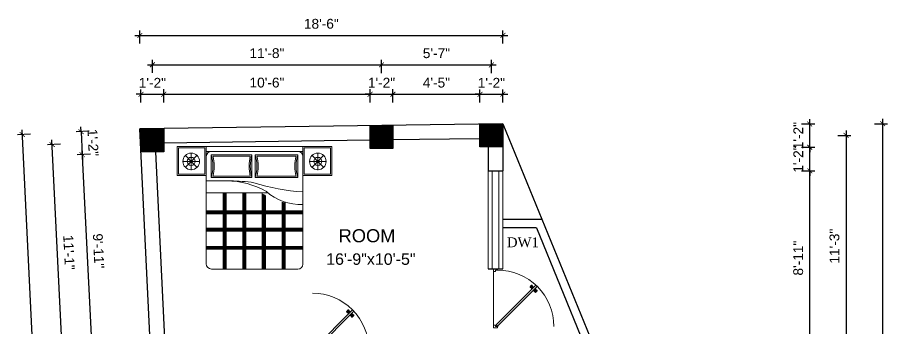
# Model space of a CAD drawing. Header units: inches. Extents: x -4737 to 13205, y 2479 to 13285.
# Drawn here: x -3062 to -2529, y 12273 to 12464 of the extents above; entities that cross this region are included whole.
import ezdxf

# ---------------------------------------------------------------- set-up
doc = ezdxf.new("R2010")
doc.units = ezdxf.units.IN
doc.header["$MEASUREMENT"] = 0
for name, color, linetype, lineweight in [('A-FURN', 9, 'Continuous', 5), ('hatch-.09', 8, 'Continuous', 9), ('Label', 7, 'Continuous', 13), ('ns_DIMS', 1, 'Continuous', 0), ('ns_TEXT', 7, 'Continuous', 13), ('PUERTAS', 7, 'Continuous', 9), ('Text', 7, 'Continuous', 13), ('WALL', 12, 'Continuous', 30), ('wall2', 1, 'Continuous', 15), ('windoow', 4, 'Continuous', 5)]:
    doc.layers.add(name, color=color, linetype=linetype, lineweight=lineweight)
doc.layers.add('furniture', color=253, linetype='Continuous')
doc.styles.add('arial 1000', font='arial.ttf')
doc.styles.add('dim', font='arial.ttf', dxfattribs={"height": 7})
doc.styles.get("Standard").update_dxf_attribs({"font": 'arial.ttf'})
doc.dimstyles.new("1-8'", dxfattribs={"dimtxt": 6, "dimasz": 3, "dimexe": 3, "dimexo": 6, "dimgap": 4, "dimtad": 1, "dimdec": 0, "dimzin": 0, "dimdsep": 46, "dimlunit": 4, "dimtxsty": 'arial 1000', "dimblk": 'ARCHTICK', "dimcen": 8, "dimdle": 3, "dimclrt": 7, "dimazin": 0, "dimtfac": 1, "dimtdec": 0, "dimtix": 1, "dimtmove": 2, "dimatfit": 3, "dimfxl": 5, "dimfxlon": 1, "dimarcsym": 0})

# ---------------------------------------------------------------- blocks, each defined once
blk = doc.blocks.new('3ft')
at = {"layer": 'PUERTAS', "color": 2}
for p, q in [((1.01, 2.52), (25.23, 26.74)), ((26.05, 25.92), (25.23, 26.74)), ((26.05, 25.92), (1.77, 1.64)), ((21.99, 26.11), (21.98, 26.13)), ((25.42, 22.68), (25.43, 22.67)), ((0, 2.4), (0, 0)), ((0.72, 2.4), (0, 2.4)), ((1.6, 0), (0, 0)), ((0.72, 1.52), (0.72, 2.44)), ((0.8, 1.52), (0.72, 1.52)), ((0.8, 1.52), (0.8, 2.41)), ((0.8, 1.2), (0.8, 1.52)), ((1.6, 1.2), (0.8, 1.2)), ((1.57, 1.84), (0.94, 2.47)), ((1.63, 1.89), (0.97, 2.55)), ((1.63, 1.89), (1.57, 1.84)), ((1.77, 1.64), (1.57, 1.84)), ((1.6, 0), (1.6, 1.2)), ((34.4, 0), (34.4, 1.2)), ((34.4, 1.2), (35.2, 1.2)), ((34.4, 0), (36, 0)), ((35.2, 1.2), (35.2, 2.4)), ((35.2, 2.4), (36, 2.4)), ((36, 0), (36, 2.4))]:
    blk.add_line(p, q, dxfattribs=at)
at = {"layer": 'PUERTAS', "color": 1}
for p, q in [((22.58, 26.7), (22.14, 26.26)), ((22.67, 26.73), (22.17, 26.23)), ((22.61, 26.67), (22.58, 26.7)), ((23.45, 25.91), (22.79, 26.73)), ((21.67, 25.73), (22.17, 26.23)), ((22.49, 24.95), (21.67, 25.61)), ((21.7, 25.82), (22.14, 26.26)), ((21.73, 25.79), (21.7, 25.82)), ((22.6, 24.96), (23.02, 25.38)), ((22.61, 24.25), (22.92, 24.72)), ((22.62, 24.13), (22.61, 24.14)), ((22.7, 25.07), (22.71, 25.06)), ((22.82, 25.06), (23.08, 25.32)), ((22.94, 24.95), (22.83, 25.07)), ((22.92, 24.72), (22.92, 24.72)), ((22.93, 24.94), (23.19, 25.21)), ((22.93, 24.84), (22.93, 24.83)), ((23.44, 25.81), (23.02, 25.38)), ((23.34, 25.58), (23.08, 25.32)), ((23.46, 25.47), (23.19, 25.21)), ((23.33, 25.7), (23.34, 25.69)), ((23.45, 25.46), (23.33, 25.57)), ((23.44, 23.31), (23.45, 23.3)), ((23.56, 23.3), (24.03, 23.61)), ((23.57, 25.47), (23.57, 25.47)), ((24.15, 25.79), (23.68, 25.48)), ((23.68, 25.48), (23.68, 25.48)), ((24.03, 23.61), (24.03, 23.62)), ((24.14, 23.62), (24.14, 23.62)), ((24.25, 23.62), (24.51, 23.89)), ((24.27, 25.78), (24.26, 25.79)), ((24.26, 23.29), (24.69, 23.71)), ((24.26, 23.63), (24.37, 23.52)), ((24.26, 23.18), (24.92, 22.37)), ((24.37, 23.52), (24.63, 23.77)), ((24.37, 23.4), (24.37, 23.4)), ((24.78, 24.15), (24.51, 23.89)), ((24.89, 24.03), (24.63, 23.77)), ((25.11, 24.14), (24.69, 23.71)), ((24.77, 24.14), (24.88, 24.03)), ((24.79, 24.38), (24.78, 24.37)), ((24.78, 24.26), (24.78, 24.26)), ((25.1, 24.84), (24.79, 24.38)), ((25, 24.03), (25, 24.03)), ((25.04, 22.36), (25.54, 22.86)), ((25.09, 24.96), (25.1, 24.95)), ((25.1, 22.42), (25.13, 22.39)), ((25.13, 22.39), (25.57, 22.83)), ((25.22, 24.14), (26.03, 23.48)), ((26.04, 23.37), (25.54, 22.86)), ((26.01, 23.27), (25.57, 22.83)), ((25.98, 23.3), (26.01, 23.27))]:
    blk.add_line(p, q, dxfattribs=at)
at = {"layer": 'PUERTAS', "color": 8}
for p, q in [((23.41, 25.77), (22.65, 26.71)), ((23.46, 25.83), (22.72, 26.75)), ((22.57, 24.94), (21.65, 25.68)), ((22.63, 24.99), (21.69, 25.75)), ((22.74, 25.1), (21.84, 25.9)), ((22.13, 26.28), (21.98, 26.13)), ((22.88, 25.24), (22.01, 26.06)), ((22.13, 26.28), (22.27, 26.42)), ((22.29, 26.41), (22.27, 26.42)), ((23.16, 25.52), (22.34, 26.39)), ((23.3, 25.66), (22.5, 26.56)), ((22.69, 24.32), (23.02, 24.83)), ((22.95, 24.96), (22.84, 25.07)), ((22.98, 24.99), (22.86, 25.1)), ((23.03, 25.04), (22.91, 25.15)), ((22.91, 24.53), (23.1, 24.91)), ((23.11, 25.12), (22.99, 25.23)), ((23.13, 24.76), (23.18, 24.99)), ((23.28, 25.3), (23.17, 25.41)), ((23.36, 25.37), (23.25, 25.49)), ((23.31, 24.94), (23.28, 25.08)), ((23.41, 25.43), (23.3, 25.54)), ((23.46, 25.09), (23.32, 25.13)), ((23.44, 25.45), (23.33, 25.56)), ((23.64, 25.27), (23.41, 25.22)), ((23.87, 25.49), (23.49, 25.3)), ((24.08, 25.71), (23.57, 25.38)), ((23.63, 23.38), (24.14, 23.72)), ((23.84, 23.6), (24.22, 23.79)), ((24.07, 23.82), (24.3, 23.88)), ((24.25, 24), (24.39, 23.97)), ((24.25, 23.26), (24.99, 22.34)), ((24.27, 23.64), (24.38, 23.53)), ((24.3, 23.67), (24.41, 23.56)), ((24.3, 23.32), (25.06, 22.38)), ((24.35, 23.72), (24.46, 23.61)), ((24.4, 24.15), (24.43, 24.01)), ((24.41, 23.43), (25.2, 22.53)), ((24.43, 23.8), (24.54, 23.69)), ((24.58, 24.33), (24.52, 24.1)), ((24.55, 23.57), (25.37, 22.7)), ((24.6, 23.97), (24.72, 23.86)), ((24.8, 24.56), (24.61, 24.18)), ((25.02, 24.77), (24.68, 24.26)), ((24.68, 24.05), (24.79, 23.94)), ((24.73, 24.1), (24.85, 23.99)), ((24.76, 24.13), (24.87, 24.02)), ((24.83, 23.85), (25.7, 23.03)), ((24.97, 23.99), (25.87, 23.2)), ((25.08, 24.1), (26.02, 23.34)), ((25.14, 24.15), (26.06, 23.41)), ((25.58, 22.82), (25.43, 22.67)), ((25.58, 22.82), (25.73, 22.97)), ((25.72, 22.98), (25.73, 22.97)), ((0, 0), (36, 0))]:
    blk.add_line(p, q, dxfattribs=at)
at = {"layer": 'PUERTAS', "color": 2}
for radius in [0.155, 0.0752]:
    blk.add_circle((0.82, 2.56), radius, dxfattribs=at)
at = {"layer": 'PUERTAS', "color": 8}
blk.add_arc((0.82, 2.56), 34.38, 359.7285, 90.0333, dxfattribs=at)
at = {"layer": 'PUERTAS', "color": 1}
for centre, start, end in [((22.73, 26.68), 38.9236, 135), ((22.54, 25.01), 231.0764, 315), ((22.67, 24.2), 135, 225), ((22.77, 25.12), 225, 315), ((22.99, 24.89), 135, 219.7428), ((22.87, 24.78), 315, 39.7428), ((23.28, 25.63), 315, 45), ((23.39, 25.86), 315, 38.9236), ((23.51, 23.36), 225, 315), ((23.51, 25.41), 50.2572, 135), ((23.62, 25.53), 230.2572, 315), ((24.09, 23.56), 50.2572, 135), ((24.2, 23.68), 230.2572, 315), ((24.2, 25.73), 45, 135), ((24.32, 23.23), 135, 218.9236), ((24.42, 23.46), 135, 225), ((24.84, 24.31), 135, 219.7428), ((24.72, 24.21), 315, 39.7428), ((24.94, 23.98), 45, 135), ((24.98, 22.42), 218.9236, 315), ((25.04, 24.89), 315, 45), ((25.17, 24.08), 51.0764, 135), ((25.98, 23.42), 315, 51.0764)]:
    blk.add_arc(centre, 0.08, start, end, dxfattribs=at)
blk = doc.blocks.new('*U238')
at = {"color": 3, "xscale": -1}
blk.add_blockref('3ft', (42, 0), dxfattribs=at)
blk = doc.blocks.new('A$C3AED30AC')
at = {"layer": 'A-FURN', "color": 147, "linetype": 'ByBlock'}
for p, q in [((0, 1532), (0, 1982)), ((0, 1982), (450, 1982)), ((450, 1982), (1950, 1982)), ((450, 1982), (450, 1532)), ((450, 1906), (450, 1982)), ((450, 1906), (1950, 1906)), ((1950, 1982), (1950, 1532)), ((2400, 1982), (1950, 1982)), ((2400, 1532), (2400, 1982)), ((450, 155), (450, 1830)), ((1950, 1830), (1950, 159)), ((450, 1532), (0, 1532)), ((1950, 1532), (2400, 1532)), ((1870, 79), (526, 79))]:
    blk.add_line(p, q, dxfattribs=at)
at = {"layer": 'A-FURN', "color": 8}
for p, q in [((20, 1552), (20, 1962)), ((20, 1962), (430, 1962)), ((430, 1962), (430, 1552)), ((1970, 1962), (1970, 1552)), ((2380, 1962), (1970, 1962)), ((2380, 1552), (2380, 1962)), ((430, 1552), (20, 1552)), ((1970, 1552), (2380, 1552))]:
    blk.add_line(p, q, dxfattribs=at)
at = {"layer": 'A-FURN', "color": 5, "linetype": 'ByBlock'}
for p, q in [((216, 1752), (121, 1847)), ((216, 1752), (216, 1887)), ((216, 1752), (311, 1847)), ((526, 1855), (526, 1500)), ((1189, 1855), (526, 1855)), ((1189, 1500), (1189, 1855)), ((1873, 1855), (1240, 1855)), ((1240, 1855), (1240, 1500)), ((1873, 1500), (1873, 1855)), ((2184, 1752), (2089, 1847)), ((2184, 1752), (2184, 1887)), ((2184, 1752), (2279, 1847)), ((216, 1752), (82, 1752)), ((216, 1752), (121, 1657)), ((216, 1752), (216, 1752)), ((216, 1752), (216, 1752)), ((216, 1752), (216, 1752)), ((216, 1752), (350, 1752)), ((216, 1752), (216, 1618)), ((216, 1752), (311, 1657)), ((2184, 1752), (2049, 1752)), ((2184, 1752), (2089, 1657)), ((2184, 1752), (2318, 1752)), ((2184, 1752), (2184, 1752)), ((2184, 1752), (2184, 1752)), ((2184, 1752), (2184, 1752)), ((2184, 1752), (2279, 1657)), ((2184, 1752), (2184, 1618)), ((526, 1500), (1189, 1500)), ((1240, 1500), (1873, 1500)), ((1574, 1449), (1950, 1449)), ((996, 1264), (1950, 1264))]:
    blk.add_line(p, q, dxfattribs=at)
at = {"layer": 'A-FURN', "color": 9}
for p, q in [((1163, 1835), (552, 1835)), ((1847, 1835), (1266, 1835)), ((552, 1520), (1163, 1520)), ((1266, 1520), (1847, 1520))]:
    blk.add_line(p, q, dxfattribs=at)
at = {"layer": 'A-FURN', "color": 8, "linetype": 'Continuous'}
for p, q in [((1030, 1223), (1030, 79)), ((1042, 1230), (1042, 79)), ((1054, 1237), (1054, 79)), ((1067, 1245), (1067, 79)), ((1079, 1253), (1079, 79)), ((1335, 1264), (1335, 79)), ((1347, 1264), (1347, 79)), ((1359, 1264), (1359, 79)), ((1372, 1264), (1372, 79)), ((1384, 1264), (1384, 79)), ((1640, 1264), (1640, 79)), ((1652, 1264), (1652, 79)), ((1664, 1264), (1664, 79)), ((1677, 1264), (1677, 79)), ((1689, 1264), (1689, 79)), ((722, 1115), (722, 79)), ((734, 1115), (734, 79)), ((746, 1115), (746, 79)), ((759, 1117), (759, 79)), ((771, 1120), (771, 79)), ((450, 983), (1950, 983)), ((450, 971), (1950, 971)), ((450, 959), (1950, 959)), ((450, 950), (1950, 950)), ((450, 938), (1950, 938)), ((450, 713), (1950, 713)), ((450, 701), (1950, 701)), ((450, 689), (1950, 689)), ((450, 680), (1950, 680)), ((450, 668), (1950, 668)), ((450, 431), (1950, 431)), ((450, 419), (1950, 419)), ((450, 407), (1950, 407)), ((450, 398), (1950, 398)), ((450, 386), (1950, 386))]:
    blk.add_line(p, q, dxfattribs=at)
at = {"layer": 'A-FURN', "color": 5, "linetype": 'ByBlock'}
for centre, radius in [((216, 1752), 129), ((216, 1752), 62.8), ((2184, 1752), 129), ((2184, 1752), 62.8)]:
    blk.add_circle(centre, radius, dxfattribs=at)
at = {"layer": 'A-FURN', "color": 147, "linetype": 'ByBlock'}
for centre, radius, start, end in [((526, 1830), 76.2, 90, 180), ((1873, 1830), 76.2, 0, 90), ((526, 155), 76.2, 180, 270), ((1870, 159), 80, 270, 0)]:
    blk.add_arc(centre, radius, start, end, dxfattribs=at)
at = {"layer": 'A-FURN', "color": 5, "linetype": 'ByBlock'}
for centre, radius, start, end in [((-83, 1677), 635, 343.7398, 16.2602), ((1799, 1677), 635, 163.7398, 196.2602), ((630, 1677), 635, 343.7398, 16.2602), ((2483, 1677), 635, 163.7398, 196.2602), ((194, 4689), 3422, 274.2889, 287.25), ((1639, 177), 1271, 90.3564, 119.0389), ((1573, -870), 2319, 89.9801, 99.0312), ((485, 1886), 803, 267.4969, 311.9132)]:
    blk.add_arc(centre, radius, start, end, dxfattribs=at)
at = {"layer": 'A-FURN', "color": 9}
for centre, start, end in [((-83, 1677), 346.0594, 13.9406), ((1799, 1677), 166.0594, 193.9406), ((630, 1677), 346.0594, 13.9406), ((2483, 1677), 166.0594, 193.9406)]:
    blk.add_arc(centre, 655, start, end, dxfattribs=at)
blk = doc.blocks.new('*U36')
at = {"color": 3}
blk.add_blockref('3ft', (0, 0), dxfattribs=at)
blk = doc.blocks.new('_ArchTick')
at = {"color": 0, "const_width": 0.15}
blk.add_lwpolyline([(-0.5, -0.5), (0.5, 0.5)], dxfattribs=at)
blk = doc.blocks.new('*D883')
at = {"layer": 'Defpoints', "color": 0, "transparency": 16777216}
for p in [(-2764.7, 12369.76), (-2576.88, 12369.76), (-2709.24, 12262.96)]:
    blk.add_point(p, dxfattribs=at)
at = {"layer": 'ns_DIMS', "color": 0, "lineweight": -2, "transparency": 16777216}
for p, q in [((-2576.88, 12259.96), (-2576.88, 12372.76)), ((-2581.88, 12369.76), (-2573.88, 12369.76)), ((-2581.88, 12262.96), (-2573.88, 12262.96))]:
    blk.add_line(p, q, dxfattribs=at)
at = {"layer": 'ns_DIMS', "color": 0, "lineweight": -2, "transparency": 16777216, "xscale": 3, "yscale": 3, "zscale": 3}
for p, rotation in [((-2576.88, 12369.76), 90), ((-2576.88, 12262.96), 270)]:
    blk.add_blockref('_ArchTick', p, dxfattribs=dict(at, rotation=rotation))
at = {"layer": 'ns_DIMS', "color": 7, "transparency": 16777216, "insert": (-2583.94, 12316.36), "char_height": 6, "attachment_point": 5, "rotation": 90, "style": 'arial 1000'}
blk.add_mtext('8\'-11"', dxfattribs=at)
blk = doc.blocks.new('*D884')
at = {"layer": 'Defpoints', "color": 0, "transparency": 16777216}
for p in [(-2764.7, 12384.18), (-2576.88, 12384.18), (-2764.7, 12369.76)]:
    blk.add_point(p, dxfattribs=at)
at = {"layer": 'ns_DIMS', "color": 0, "lineweight": -2, "transparency": 16777216}
for p, q in [((-2576.88, 12384.18), (-2576.88, 12387.18)), ((-2581.88, 12384.18), (-2573.88, 12384.18)), ((-2576.88, 12369.76), (-2576.88, 12384.18)), ((-2581.88, 12369.76), (-2573.88, 12369.76)), ((-2576.88, 12369.76), (-2576.88, 12366.76))]:
    blk.add_line(p, q, dxfattribs=at)
at = {"layer": 'ns_DIMS', "color": 0, "lineweight": -2, "transparency": 16777216, "xscale": 3, "yscale": 3, "zscale": 3}
for p, rotation in [((-2576.88, 12384.18), 270), ((-2576.88, 12369.76), 90)]:
    blk.add_blockref('_ArchTick', p, dxfattribs=dict(at, rotation=rotation))
at = {"layer": 'ns_DIMS', "color": 7, "transparency": 16777216, "insert": (-2583.89, 12376.97), "char_height": 6, "attachment_point": 5, "rotation": 90, "style": 'arial 1000'}
blk.add_mtext('1\'-2"', dxfattribs=at)
blk = doc.blocks.new('*D885')
at = {"layer": 'Defpoints', "color": 0, "transparency": 16777216}
for p in [(-2764.7, 12398.41), (-2576.88, 12398.41), (-2764.7, 12384.18)]:
    blk.add_point(p, dxfattribs=at)
at = {"layer": 'ns_DIMS', "color": 0, "lineweight": -2, "transparency": 16777216}
for p, q in [((-2581.88, 12398.41), (-2573.88, 12398.41)), ((-2576.88, 12398.41), (-2576.88, 12401.41)), ((-2576.88, 12384.18), (-2576.88, 12398.41)), ((-2581.88, 12384.18), (-2573.88, 12384.18)), ((-2576.88, 12384.18), (-2576.88, 12381.18))]:
    blk.add_line(p, q, dxfattribs=at)
at = {"layer": 'ns_DIMS', "color": 0, "lineweight": -2, "transparency": 16777216, "xscale": 3, "yscale": 3, "zscale": 3}
for p, rotation in [((-2576.88, 12398.41), 270), ((-2576.88, 12384.18), 90)]:
    blk.add_blockref('_ArchTick', p, dxfattribs=dict(at, rotation=rotation))
at = {"layer": 'ns_DIMS', "color": 7, "transparency": 16777216, "insert": (-2583.89, 12391.29), "char_height": 6, "attachment_point": 5, "rotation": 90, "style": 'arial 1000'}
blk.add_mtext('1\'-2"', dxfattribs=at)
blk = doc.blocks.new('*D886')
at = {"layer": 'Defpoints', "color": 0, "transparency": 16777216}
for p in [(-2764.7, 12391.41), (-2709.24, 12255.96), (-2554.68, 12255.96)]:
    blk.add_point(p, dxfattribs=at)
at = {"layer": 'ns_DIMS', "color": 0, "lineweight": -2, "transparency": 16777216}
for p, q in [((-2559.68, 12391.41), (-2551.68, 12391.41)), ((-2554.68, 12394.41), (-2554.68, 12252.96)), ((-2559.68, 12255.96), (-2551.68, 12255.96))]:
    blk.add_line(p, q, dxfattribs=at)
at = {"layer": 'ns_DIMS', "color": 0, "lineweight": -2, "transparency": 16777216, "xscale": 3, "yscale": 3, "zscale": 3}
for p, rotation in [((-2554.68, 12391.41), 90), ((-2554.68, 12255.96), 270)]:
    blk.add_blockref('_ArchTick', p, dxfattribs=dict(at, rotation=rotation))
at = {"layer": 'ns_DIMS', "color": 7, "transparency": 16777216, "insert": (-2561.75, 12323.68), "char_height": 6, "attachment_point": 5, "rotation": 90, "style": 'arial 1000'}
blk.add_mtext('11\'-3"', dxfattribs=at)
blk = doc.blocks.new('*D794')
at = {"layer": 'Defpoints', "color": 0, "transparency": 16777216}
for p in [(-2764.7, 12398.6), (-2532.26, 12398.6), (-2656.1, 11989.96)]:
    blk.add_point(p, dxfattribs=at)
at = {"layer": 'ns_DIMS', "color": 0, "lineweight": -2, "transparency": 16777216}
for p, q in [((-2537.26, 12398.6), (-2529.26, 12398.6)), ((-2532.26, 11986.96), (-2532.26, 12401.6)), ((-2537.26, 11989.96), (-2529.26, 11989.96))]:
    blk.add_line(p, q, dxfattribs=at)
at = {"layer": 'ns_DIMS', "color": 0, "lineweight": -2, "transparency": 16777216, "xscale": 3, "yscale": 3, "zscale": 3}
for p, rotation in [((-2532.26, 12398.6), 90), ((-2532.26, 11989.96), 270)]:
    blk.add_blockref('_ArchTick', p, dxfattribs=dict(at, rotation=rotation))
at = {"layer": 'ns_DIMS', "color": 7, "transparency": 16777216, "insert": (-2539.32, 12194.28), "char_height": 6, "attachment_point": 5, "rotation": 90, "style": 'arial 1000'}
blk.add_mtext('34\'-1"', dxfattribs=at)
blk = doc.blocks.new('*D795')
at = {"layer": 'Defpoints', "color": 0, "transparency": 16777216}
for p in [(-2972.15, 12416.6), (-2986.15, 12395.46), (-2972.15, 12395.46)]:
    blk.add_point(p, dxfattribs=at)
at = {"layer": 'ns_DIMS', "color": 0, "lineweight": -2, "transparency": 16777216}
for p, q in [((-2986.15, 12411.6), (-2986.15, 12419.6)), ((-2972.15, 12411.6), (-2972.15, 12419.6)), ((-2986.15, 12416.6), (-2989.15, 12416.6)), ((-2986.15, 12416.6), (-2972.15, 12416.6)), ((-2972.15, 12416.6), (-2969.15, 12416.6))]:
    blk.add_line(p, q, dxfattribs=at)
at = {"layer": 'ns_DIMS', "color": 0, "lineweight": -2, "transparency": 16777216, "xscale": 3, "yscale": 3, "zscale": 3}
blk.add_blockref('_ArchTick', (-2986.15, 12416.6), dxfattribs=at)
at = {"layer": 'ns_DIMS', "color": 0, "lineweight": -2, "transparency": 16777216, "xscale": 3, "yscale": 3, "zscale": 3, "rotation": 180}
blk.add_blockref('_ArchTick', (-2972.15, 12416.6), dxfattribs=at)
at = {"layer": 'ns_DIMS', "color": 7, "transparency": 16777216, "insert": (-2979.15, 12423.62), "char_height": 6, "attachment_point": 5, "style": 'arial 1000'}
blk.add_mtext('1\'-2"', dxfattribs=at)
blk = doc.blocks.new('*D796')
at = {"layer": 'Defpoints', "color": 0, "transparency": 16777216}
for p in [(-2838.95, 12434.64), (-2838.95, 12397.46), (-2979.15, 12395.46)]:
    blk.add_point(p, dxfattribs=at)
at = {"layer": 'ns_DIMS', "color": 0, "lineweight": -2, "transparency": 16777216}
for p, q in [((-2982.15, 12434.64), (-2835.95, 12434.64)), ((-2979.15, 12429.64), (-2979.15, 12437.64)), ((-2838.95, 12429.64), (-2838.95, 12437.64))]:
    blk.add_line(p, q, dxfattribs=at)
at = {"layer": 'ns_DIMS', "color": 0, "lineweight": -2, "transparency": 16777216, "xscale": 3, "yscale": 3, "zscale": 3, "rotation": 180}
blk.add_blockref('_ArchTick', (-2979.15, 12434.64), dxfattribs=at)
at = {"layer": 'ns_DIMS', "color": 0, "lineweight": -2, "transparency": 16777216, "xscale": 3, "yscale": 3, "zscale": 3}
blk.add_blockref('_ArchTick', (-2838.95, 12434.64), dxfattribs=at)
at = {"layer": 'ns_DIMS', "color": 7, "transparency": 16777216, "insert": (-2909.05, 12441.7), "char_height": 6, "attachment_point": 5, "style": 'arial 1000'}
blk.add_mtext('11\'-8"', dxfattribs=at)
blk = doc.blocks.new('*D797')
at = {"layer": 'Defpoints', "color": 0, "transparency": 16777216}
for p in [(-2764.7, 12452.6), (-2764.7, 12398.6), (-2986.84, 12395.46)]:
    blk.add_point(p, dxfattribs=at)
at = {"layer": 'ns_DIMS', "color": 0, "lineweight": -2, "transparency": 16777216}
for p, q in [((-2986.84, 12447.6), (-2986.84, 12455.6)), ((-2764.7, 12447.6), (-2764.7, 12455.6)), ((-2989.84, 12452.6), (-2761.7, 12452.6))]:
    blk.add_line(p, q, dxfattribs=at)
at = {"layer": 'ns_DIMS', "color": 0, "lineweight": -2, "transparency": 16777216, "xscale": 3, "yscale": 3, "zscale": 3, "rotation": 180}
blk.add_blockref('_ArchTick', (-2986.84, 12452.6), dxfattribs=at)
at = {"layer": 'ns_DIMS', "color": 0, "lineweight": -2, "transparency": 16777216, "xscale": 3, "yscale": 3, "zscale": 3}
blk.add_blockref('_ArchTick', (-2764.7, 12452.6), dxfattribs=at)
at = {"layer": 'ns_DIMS', "color": 7, "transparency": 16777216, "insert": (-2875.77, 12459.67), "char_height": 6, "attachment_point": 5, "style": 'arial 1000'}
blk.add_mtext('18\'-6"', dxfattribs=at)
blk = doc.blocks.new('*D798')
at = {"layer": 'Defpoints', "color": 0, "transparency": 16777216}
for p in [(-2845.95, 12416.64), (-2845.95, 12397.46), (-2972.15, 12395.46)]:
    blk.add_point(p, dxfattribs=at)
at = {"layer": 'ns_DIMS', "color": 0, "lineweight": -2, "transparency": 16777216}
for p, q in [((-2972.15, 12411.64), (-2972.15, 12419.64)), ((-2845.95, 12411.64), (-2845.95, 12419.64)), ((-2975.15, 12416.64), (-2842.95, 12416.64))]:
    blk.add_line(p, q, dxfattribs=at)
at = {"layer": 'ns_DIMS', "color": 0, "lineweight": -2, "transparency": 16777216, "xscale": 3, "yscale": 3, "zscale": 3, "rotation": 180}
blk.add_blockref('_ArchTick', (-2972.15, 12416.64), dxfattribs=at)
at = {"layer": 'ns_DIMS', "color": 0, "lineweight": -2, "transparency": 16777216, "xscale": 3, "yscale": 3, "zscale": 3}
blk.add_blockref('_ArchTick', (-2845.95, 12416.64), dxfattribs=at)
at = {"layer": 'ns_DIMS', "color": 7, "transparency": 16777216, "insert": (-2909.05, 12423.7), "char_height": 6, "attachment_point": 5, "style": 'arial 1000'}
blk.add_mtext('10\'-6"', dxfattribs=at)
blk = doc.blocks.new('*D799')
at = {"layer": 'Defpoints', "color": 0, "transparency": 16777216}
for p in [(-2831.95, 12416.64), (-2845.95, 12397.46), (-2831.95, 12397.46)]:
    blk.add_point(p, dxfattribs=at)
at = {"layer": 'ns_DIMS', "color": 0, "lineweight": -2, "transparency": 16777216}
for p, q in [((-2845.95, 12411.64), (-2845.95, 12419.64)), ((-2831.95, 12411.64), (-2831.95, 12419.64)), ((-2845.95, 12416.64), (-2848.95, 12416.64)), ((-2845.95, 12416.64), (-2831.95, 12416.64)), ((-2831.95, 12416.64), (-2828.95, 12416.64))]:
    blk.add_line(p, q, dxfattribs=at)
at = {"layer": 'ns_DIMS', "color": 0, "lineweight": -2, "transparency": 16777216, "xscale": 3, "yscale": 3, "zscale": 3}
blk.add_blockref('_ArchTick', (-2845.95, 12416.64), dxfattribs=at)
at = {"layer": 'ns_DIMS', "color": 0, "lineweight": -2, "transparency": 16777216, "xscale": 3, "yscale": 3, "zscale": 3, "rotation": 180}
blk.add_blockref('_ArchTick', (-2831.95, 12416.64), dxfattribs=at)
at = {"layer": 'ns_DIMS', "color": 7, "transparency": 16777216, "insert": (-2838.95, 12423.65), "char_height": 6, "attachment_point": 5, "style": 'arial 1000'}
blk.add_mtext('1\'-2"', dxfattribs=at)
blk = doc.blocks.new('*D800')
at = {"layer": 'Defpoints', "color": 0, "transparency": 16777216}
for p in [(-2778.7, 12416.6), (-2831.95, 12397.46), (-2778.7, 12398.41)]:
    blk.add_point(p, dxfattribs=at)
at = {"layer": 'ns_DIMS', "color": 0, "lineweight": -2, "transparency": 16777216}
for p, q in [((-2831.95, 12411.6), (-2831.95, 12419.6)), ((-2778.7, 12411.6), (-2778.7, 12419.6)), ((-2834.95, 12416.6), (-2775.7, 12416.6))]:
    blk.add_line(p, q, dxfattribs=at)
at = {"layer": 'ns_DIMS', "color": 0, "lineweight": -2, "transparency": 16777216, "xscale": 3, "yscale": 3, "zscale": 3, "rotation": 180}
blk.add_blockref('_ArchTick', (-2831.95, 12416.6), dxfattribs=at)
at = {"layer": 'ns_DIMS', "color": 0, "lineweight": -2, "transparency": 16777216, "xscale": 3, "yscale": 3, "zscale": 3}
blk.add_blockref('_ArchTick', (-2778.7, 12416.6), dxfattribs=at)
at = {"layer": 'ns_DIMS', "color": 7, "transparency": 16777216, "insert": (-2805.33, 12423.66), "char_height": 6, "attachment_point": 5, "style": 'arial 1000'}
blk.add_mtext('4\'-5"', dxfattribs=at)
blk = doc.blocks.new('*D801')
at = {"layer": 'Defpoints', "color": 0, "transparency": 16777216}
for p in [(-2764.7, 12416.6), (-2778.7, 12398.41), (-2764.7, 12398.6)]:
    blk.add_point(p, dxfattribs=at)
at = {"layer": 'ns_DIMS', "color": 0, "lineweight": -2, "transparency": 16777216}
for p, q in [((-2778.7, 12411.6), (-2778.7, 12419.6)), ((-2764.7, 12411.6), (-2764.7, 12419.6)), ((-2778.7, 12416.6), (-2781.7, 12416.6)), ((-2778.7, 12416.6), (-2764.7, 12416.6)), ((-2764.7, 12416.6), (-2761.7, 12416.6))]:
    blk.add_line(p, q, dxfattribs=at)
at = {"layer": 'ns_DIMS', "color": 0, "lineweight": -2, "transparency": 16777216, "xscale": 3, "yscale": 3, "zscale": 3}
blk.add_blockref('_ArchTick', (-2778.7, 12416.6), dxfattribs=at)
at = {"layer": 'ns_DIMS', "color": 0, "lineweight": -2, "transparency": 16777216, "xscale": 3, "yscale": 3, "zscale": 3, "rotation": 180}
blk.add_blockref('_ArchTick', (-2764.7, 12416.6), dxfattribs=at)
at = {"layer": 'ns_DIMS', "color": 7, "transparency": 16777216, "insert": (-2771.7, 12423.62), "char_height": 6, "attachment_point": 5, "style": 'arial 1000'}
blk.add_mtext('1\'-2"', dxfattribs=at)
blk = doc.blocks.new('*D802')
at = {"layer": 'Defpoints', "color": 0, "transparency": 16777216}
for p in [(-2771.7, 12434.6), (-2838.95, 12397.46), (-2771.7, 12398.6)]:
    blk.add_point(p, dxfattribs=at)
at = {"layer": 'ns_DIMS', "color": 0, "lineweight": -2, "transparency": 16777216}
for p, q in [((-2841.95, 12434.6), (-2768.7, 12434.6)), ((-2838.95, 12429.6), (-2838.95, 12437.6)), ((-2771.7, 12429.6), (-2771.7, 12437.6))]:
    blk.add_line(p, q, dxfattribs=at)
at = {"layer": 'ns_DIMS', "color": 0, "lineweight": -2, "transparency": 16777216, "xscale": 3, "yscale": 3, "zscale": 3, "rotation": 180}
blk.add_blockref('_ArchTick', (-2838.95, 12434.6), dxfattribs=at)
at = {"layer": 'ns_DIMS', "color": 0, "lineweight": -2, "transparency": 16777216, "xscale": 3, "yscale": 3, "zscale": 3}
blk.add_blockref('_ArchTick', (-2771.7, 12434.6), dxfattribs=at)
at = {"layer": 'ns_DIMS', "color": 7, "transparency": 16777216, "insert": (-2805.33, 12441.66), "char_height": 6, "attachment_point": 5, "style": 'arial 1000'}
blk.add_mtext('5\'-7"', dxfattribs=at)
blk = doc.blocks.new('*D824')
at = {"layer": 'Defpoints', "color": 0, "transparency": 16777216}
for p in [(-2986.84, 12395.46), (-2986.15, 12381.46), (-3022.11, 12379.69)]:
    blk.add_point(p, dxfattribs=at)
at = {"layer": 'ns_DIMS', "color": 0, "lineweight": -2, "transparency": 16777216}
for p, q in [((-3022.8, 12393.69), (-3022.94, 12396.69)), ((-3017.8, 12393.94), (-3025.79, 12393.55)), ((-3022.8, 12393.69), (-3022.11, 12379.69)), ((-3017.11, 12379.94), (-3025.1, 12379.55)), ((-3022.11, 12379.69), (-3021.96, 12376.7))]:
    blk.add_line(p, q, dxfattribs=at)
at = {"layer": 'ns_DIMS', "color": 0, "lineweight": -2, "transparency": 16777216, "xscale": 3, "yscale": 3, "zscale": 3}
for p, rotation in [((-3022.8, 12393.69), 272.820296018638), ((-3022.11, 12379.69), 92.82029601863802)]:
    blk.add_blockref('_ArchTick', p, dxfattribs=dict(at, rotation=rotation))
at = {"layer": 'ns_DIMS', "color": 7, "transparency": 16777216, "insert": (-3015.45, 12387.04), "char_height": 6, "attachment_point": 5, "rotation": 272.8203, "style": 'arial 1000'}
blk.add_mtext('1\'-2"', dxfattribs=at)
blk = doc.blocks.new('*D825')
at = {"layer": 'Defpoints', "color": 0, "transparency": 16777216}
for p in [(-2986.15, 12381.46), (-3016.27, 12261.15), (-2979.62, 12262.96)]:
    blk.add_point(p, dxfattribs=at)
at = {"layer": 'ns_DIMS', "color": 0, "lineweight": -2, "transparency": 16777216}
for p, q in [((-3022.25, 12382.69), (-3016.12, 12258.16)), ((-3017.11, 12379.94), (-3025.1, 12379.55)), ((-3011.27, 12261.4), (-3019.26, 12261))]:
    blk.add_line(p, q, dxfattribs=at)
at = {"layer": 'ns_DIMS', "color": 0, "lineweight": -2, "transparency": 16777216, "xscale": 3, "yscale": 3, "zscale": 3}
for p, rotation in [((-3022.11, 12379.69), 92.82029601864667), ((-3016.27, 12261.15), 272.8202960186467)]:
    blk.add_blockref('_ArchTick', p, dxfattribs=dict(at, rotation=rotation))
at = {"layer": 'ns_DIMS', "color": 7, "transparency": 16777216, "insert": (-3012.13, 12320.77), "char_height": 6, "attachment_point": 5, "rotation": 272.8203, "style": 'arial 1000'}
blk.add_mtext('9\'-11"', dxfattribs=at)
blk = doc.blocks.new('*D833')
at = {"layer": 'Defpoints', "color": 0, "transparency": 16777216}
for p in [(-3058.75, 12391.92), (-2986.84, 12395.46), (-2966.86, 11989.96)]:
    blk.add_point(p, dxfattribs=at)
at = {"layer": 'ns_DIMS', "color": 0, "lineweight": -2, "transparency": 16777216}
for p, q in [((-3053.76, 12392.17), (-3061.75, 12391.77)), ((-3038.63, 11983.42), (-3058.9, 12394.92)), ((-3033.78, 11986.66), (-3041.77, 11986.27))]:
    blk.add_line(p, q, dxfattribs=at)
at = {"layer": 'ns_DIMS', "color": 0, "lineweight": -2, "transparency": 16777216, "xscale": 3, "yscale": 3, "zscale": 3}
for p, rotation in [((-3058.75, 12391.92), 92.82029601863792), ((-3038.77, 11986.41), 272.8202960186379)]:
    blk.add_blockref('_ArchTick', p, dxfattribs=dict(at, rotation=rotation))
at = {"layer": 'ns_DIMS', "color": 7, "transparency": 16777216, "insert": (-3041.71, 12189.52), "char_height": 6, "attachment_point": 5, "rotation": 272.8203, "style": 'arial 1000'}
blk.add_mtext('33\'-10"', dxfattribs=at)
blk = doc.blocks.new('*D835')
at = {"layer": 'Defpoints', "color": 0, "transparency": 16777216}
for p in [(-3040.43, 12385.79), (-2986.15, 12388.46), (-2979.62, 12255.96)]:
    blk.add_point(p, dxfattribs=at)
at = {"layer": 'ns_DIMS', "color": 0, "lineweight": -2, "transparency": 16777216}
for p, q in [((-3035.43, 12386.04), (-3043.42, 12385.64)), ((-3033.75, 12250.29), (-3040.58, 12388.79)), ((-3028.91, 12253.53), (-3036.9, 12253.14))]:
    blk.add_line(p, q, dxfattribs=at)
at = {"layer": 'ns_DIMS', "color": 0, "lineweight": -2, "transparency": 16777216, "xscale": 3, "yscale": 3, "zscale": 3}
for p, rotation in [((-3040.43, 12385.79), 92.82029601864667), ((-3033.9, 12253.28), 272.8202960186467)]:
    blk.add_blockref('_ArchTick', p, dxfattribs=dict(at, rotation=rotation))
at = {"layer": 'ns_DIMS', "color": 7, "transparency": 16777216, "insert": (-3030.16, 12319.88), "char_height": 6, "attachment_point": 5, "rotation": 272.8203, "style": 'arial 1000'}
blk.add_mtext('11\'-1"', dxfattribs=at)

msp = doc.modelspace()

# ---------------------------------------------------------------- hatches: boundary and pattern name
at = {"layer": 'hatch-.09'}
h = msp.add_hatch(dxfattribs=at)
h.set_pattern_fill('ANSI31', color=256)
h.set_pattern_definition([(45, (-18278.34374, 12107.31755), (-0.0883883476, 0.0883883476), [])])
h.paths.add_polyline_path([(-2831.95, 12397.46), (-2845.95, 12397.46), (-2845.95, 12383.46), (-2831.95, 12383.46)])
h = msp.add_hatch(dxfattribs=at)
h.set_pattern_fill('ANSI31', color=256)
h.set_pattern_definition([(45, (-18211.08484, 12108.26828), (-0.0883883476, 0.0883883476), [])])
h.paths.add_polyline_path([(-2764.7, 12398.41), (-2778.7, 12398.41), (-2778.7, 12384.41), (-2764.7, 12384.41)])
h = msp.add_hatch(dxfattribs=at)
h.set_pattern_fill('ANSI31', color=256)
h.set_pattern_definition([(45, (-18418.53795, 12105.32611), (-0.0883883476, 0.0883883476), [])])
h.paths.add_polyline_path([(-2972.15, 12395.46), (-2986.15, 12395.46), (-2986.15, 12381.46), (-2972.15, 12381.46)])

# ---------------------------------------------------------------- linework, layer by layer
at = {"layer": 'WALL'}
for p, q in [((-2764.7, 12398.6), (-2986.84, 12395.46)), ((-2764.7, 12398.6), (-2764.7, 12369.76)), ((-2764.7, 12398.6), (-2709.65, 12263.96)), ((-2973.22, 12118.96), (-2986.84, 12395.46)), ((-2845.95, 12388.46), (-2972.15, 12386.67)), ((-2778.7, 12389.41), (-2834.2, 12388.62)), ((-2971.3, 12262.96), (-2977.14, 12381.46)), ((-2773.7, 12384.6), (-2773.7, 12369.76)), ((-2773.7, 12369.76), (-2764.7, 12369.76)), ((-2740.7, 12339.9), (-2764.7, 12339.9)), ((-2744.05, 12334.9), (-2764.7, 12334.9)), ((-2744.05, 12334.9), (-2715.05, 12263.96)), ((-2773.7, 12309.76), (-2764.7, 12309.76))]:
    msp.add_line(p, q, dxfattribs=at)
for points in [[(-2845.95, 12397.46), (-2831.95, 12397.46), (-2831.95, 12383.46), (-2845.95, 12383.46)], [(-2778.7, 12398.41), (-2764.7, 12398.41), (-2764.7, 12384.41), (-2778.7, 12384.41)], [(-2986.15, 12395.46), (-2972.15, 12395.46), (-2972.15, 12381.46), (-2986.15, 12381.46)]]:
    msp.add_lwpolyline(points, close=True, dxfattribs=at)
at = {"layer": 'wall2'}
for p, q in [((-2773.7, 12369.76), (-2773.7, 12309.76)), ((-2764.7, 12369.76), (-2764.7, 12309.76))]:
    msp.add_line(p, q, dxfattribs=at)
at = {"layer": 'windoow'}
for p, q in [((-2771.2, 12309.76), (-2771.2, 12369.76)), ((-2767.2, 12309.76), (-2767.2, 12369.76))]:
    msp.add_line(p, q, dxfattribs=at)

# ---------------------------------------------------------------- block references
at = {"layer": 'furniture', "xscale": -0.03937007859349251, "yscale": 0.03937007859349251, "zscale": 0.03937007859349251}
msp.add_blockref('A$C3AED30AC', (-2869.41, 12306.56), dxfattribs=at)
at = {"layer": 'WALL', "xscale": -1, "rotation": 270}
msp.add_blockref('*U36', (-2770.4, 12273.76), dxfattribs=at)
at = {"layer": 'WALL', "xscale": -1}
msp.add_blockref('*U238', (-2839.95, 12257.96), dxfattribs=at)

# ---------------------------------------------------------------- texts
at = {"layer": 'Label', "color": 5, "linetype": 'ByBlock', "insert": (-2847.81, 12334.06), "char_height": 8, "width": 88.4068, "attachment_point": 2, "style": 'dim'}
msp.add_mtext('ROOM', dxfattribs=at)
at = {"layer": 'ns_TEXT', "insert": (-2764.13, 12329.05), "char_height": 6, "attachment_point": 1}
msp.add_mtext_dynamic_manual_height_columns('\\pi1.89167;{\\fTimes New Roman|b0|i0|c0|p18;DW1}', width=21.7401, gutter_width=72, heights=[4.46], dxfattribs=at)
at = {"layer": 'Text', "insert": (-2845.46, 12319.26), "char_height": 7, "width": 440.957, "attachment_point": 2}
msp.add_mtext('16\'-9"x10\'-5"', dxfattribs=at)

# ---------------------------------------------------------------- dimensions: what is measured, and where the dimension line sits
at = {"layer": 'ns_DIMS'}
for base, p1, p2, picture, middle in [((-2764.7, 12452.6), (-2986.84, 12395.46), (-2764.7, 12398.6), '*D797', (-2875.77, 12459.67)), ((-2838.95, 12434.64), (-2979.15, 12395.46), (-2838.95, 12397.46), '*D796', (-2909.05, 12441.7)), ((-2771.7, 12434.6), (-2838.95, 12397.46), (-2771.7, 12398.6), '*D802', (-2805.33, 12441.66)), ((-2972.15, 12416.6), (-2986.15, 12395.46), (-2972.15, 12395.46), '*D795', (-2979.15, 12423.62)), ((-2845.95, 12416.64), (-2972.15, 12395.46), (-2845.95, 12397.46), '*D798', (-2909.05, 12423.7)), ((-2831.95, 12416.64), (-2845.95, 12397.46), (-2831.95, 12397.46), '*D799', (-2838.95, 12423.65)), ((-2778.7, 12416.6), (-2831.95, 12397.46), (-2778.7, 12398.41), '*D800', (-2805.33, 12423.66)), ((-2764.7, 12416.6), (-2778.7, 12398.41), (-2764.7, 12398.6), '*D801', (-2771.7, 12423.62))]:
    dim = msp.add_linear_dim(base=base, p1=p1, p2=p2, dimstyle="1-8'", dxfattribs=at)
    dim.commit()
    dim.dimension.update_dxf_attribs({"geometry": picture, "text_midpoint": middle})
for p1, p2, distance, picture, middle in [((-2986.84, 12395.46), (-2986.15, 12381.46), -36, '*D824', (-3015.45, 12387.04)), ((-2966.86, 11989.96), (-2986.84, 12395.46), 72, '*D833', (-3041.71, 12189.52))]:
    dim = msp.add_aligned_dim(p1=p1, p2=p2, distance=distance, dimstyle="1-8'", dxfattribs=at)
    dim.commit()
    dim.dimension.update_dxf_attribs({"geometry": picture, "text_midpoint": middle})
for base, p1, p2, angle, picture, middle in [((-2532.26, 12398.6), (-2656.1, 11989.96), (-2764.7, 12398.6), 90, '*D794', (-2539.32, 12194.28)), ((-2576.88, 12398.41), (-2764.7, 12384.18), (-2764.7, 12398.41), 90, '*D885', (-2583.89, 12391.29)), ((-2554.68, 12255.96), (-2764.7, 12391.41), (-2709.24, 12255.96), 90, '*D886', (-2561.75, 12323.68)), ((-3040.43, 12385.79), (-2979.62, 12255.96), (-2986.15, 12388.46), 272.8203, '*D835', (-3030.16, 12319.88)), ((-2576.88, 12384.18), (-2764.7, 12369.76), (-2764.7, 12384.18), 90, '*D884', (-2583.89, 12376.97)), ((-3016.27, 12261.15), (-2986.15, 12381.46), (-2979.62, 12262.96), 92.8203, '*D825', (-3012.13, 12320.77)), ((-2576.88, 12369.76), (-2709.24, 12262.96), (-2764.7, 12369.76), 90, '*D883', (-2583.94, 12316.36))]:
    dim = msp.add_linear_dim(base=base, p1=p1, p2=p2, angle=angle, dimstyle="1-8'", dxfattribs=at)
    dim.commit()
    dim.dimension.update_dxf_attribs({"geometry": picture, "text_midpoint": middle})

doc.saveas('drawing.dxf')
